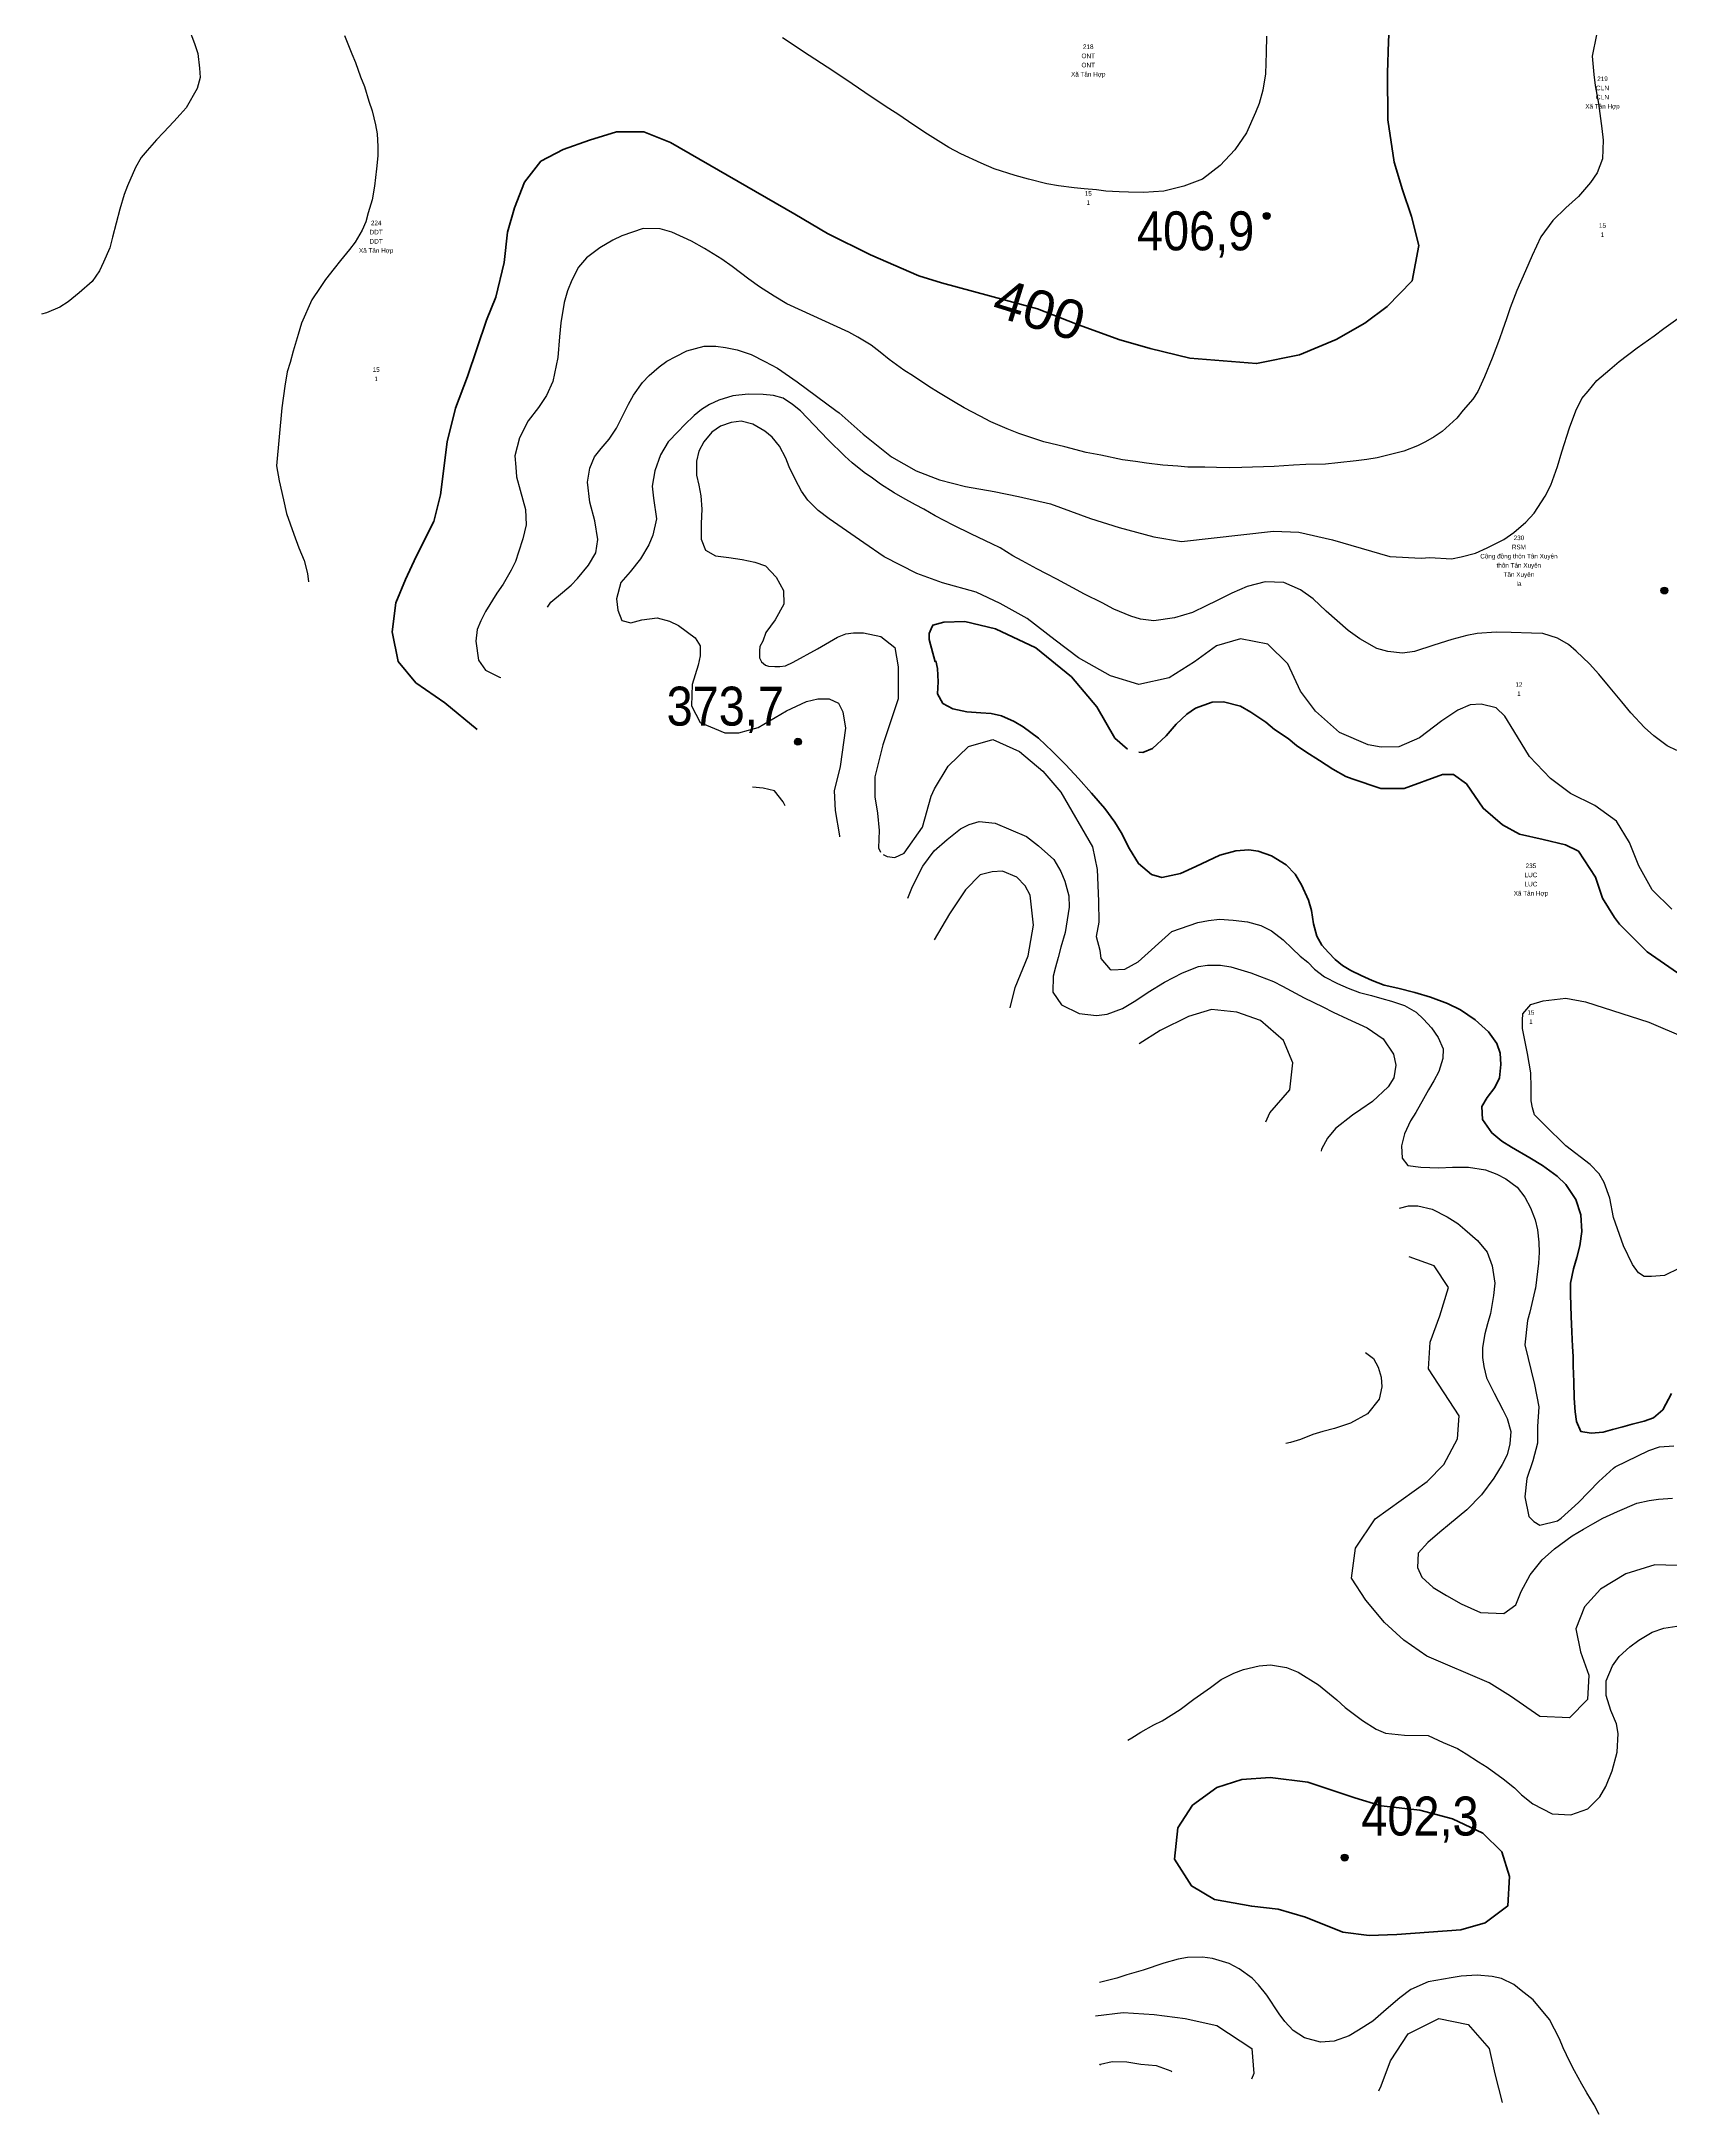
# Model space of a CAD drawing. Header units: metres. Extents: x 549268 to 556659, y 1838059 to 1844558.
# Drawn here: x 552086 to 552798, y 1839136 to 1840041 of the extents above; entities that cross this region are included whole.
import ezdxf
from ezdxf.enums import TextEntityAlignment as Align

# ---------------------------------------------------------------- set-up
doc = ezdxf.new("R2010")
doc.units = ezdxf.units.M
doc.header["$LTSCALE"] = 0.8
for name, color, linetype, lineweight in [('1', 7, 'Continuous', 25), ('2', 7, 'Continuous', 53), ('5', 7, 'Continuous', 13)]:
    doc.layers.add(name, color=color, linetype=linetype, lineweight=lineweight)
doc.layers.add('15', color=7, linetype='Continuous')
doc.layers.add('4', color=7, linetype='Continuous')

msp = doc.modelspace()

# ---------------------------------------------------------------- hatches: boundary and pattern name
at = {"layer": '5'}
for points in [[(552622.74, 1839964.68, 1), (552619.74, 1839964.68, 1)], [(552796.34, 1839801.22, 1), (552793.34, 1839801.22, 1)], [(552418.09, 1839735.27, 1), (552415.09, 1839735.27, 1)], [(552656.73, 1839248.41, 1), (552653.73, 1839248.41, 1)]]:
    msp.add_hatch(color=256, dxfattribs=at).paths.add_polyline_path(points)

# ---------------------------------------------------------------- linework, layer by layer
at = {"layer": '1'}
for points in [[(552767.01, 1840052.98), (552763.34, 1840034.37), (552763.96, 1840026.37), (552764.61, 1840021.63), (552766, 1840013.72), (552767.59, 1840002.84), (552768.16, 1839997.7), (552767.75, 1839989.59), (552765.43, 1839983.49), (552762.52, 1839979.26), (552757.34, 1839973.1), (552751.77, 1839968.19), (552746.14, 1839962.63), (552740.94, 1839955.56), (552737.16, 1839947.34), (552734.24, 1839940.77), (552730.38, 1839932.15), (552727.57, 1839924.56), (552725.88, 1839919.82), (552724.22, 1839914.83), (552722.82, 1839911.03), (552719.58, 1839902.61), (552716.32, 1839894.45), (552713.38, 1839888.14), (552711.14, 1839884.78), (552707, 1839879.9), (552704.26, 1839876.48), (552697.88, 1839870.57), (552694.37, 1839868.23), (552690.57, 1839866.12), (552687, 1839864.3), (552681.14, 1839861.97), (552669.49, 1839859.12), (552664.89, 1839858.36), (552660.27, 1839857.85), (552652.3, 1839856.97), (552646.9, 1839856.37), (552638.34, 1839856.21), (552632.91, 1839855.87), (552624.52, 1839855.34), (552610.39, 1839854.95), (552604.82, 1839854.73), (552599.34, 1839854.91), (552594.25, 1839855), (552586.83, 1839855.09), (552582.49, 1839855.52), (552575.81, 1839855.96), (552568.7, 1839856.74), (552563.93, 1839857.51), (552558.25, 1839858.32), (552548.81, 1839860.27), (552542.44, 1839861.39), (552533.05, 1839863.99), (552523.97, 1839866.12), (552513.04, 1839869.72), (552507.87, 1839871.76), (552500.77, 1839874.87), (552496.2, 1839877.36), (552489.18, 1839880.88), (552484.44, 1839883.74), (552477.91, 1839887.57), (552473.71, 1839890.23), (552466.98, 1839894.69), (552462.79, 1839897.35), (552456.42, 1839901.98), (552452.43, 1839905.19), (552448.58, 1839908.27), (552442.73, 1839911.79), (552438.85, 1839913.96), (552411.74, 1839926.33), (552406.17, 1839929.61), (552399.87, 1839933.73), (552395.07, 1839937.11), (552387.83, 1839942.68), (552383.32, 1839945.83), (552375.78, 1839950.46)], [(552150.41, 1840047.24), (552153.17, 1840039.87), (552154.56, 1840035.47), (552155.38, 1840029.19), (552155.58, 1840025.05), (552154.29, 1840020.22), (552149.49, 1840011.89), (552146.83, 1840008.87), (552144.17, 1840005.84), (552139.63, 1840001.05), (552136.6, 1839997.86), (552132.42, 1839993.24), (552129.91, 1839990.1), (552127.39, 1839985.79), (552123.84, 1839977.86), (552122.44, 1839974.06), (552120.55, 1839967.61), (552117.34, 1839955.42), (552116.16, 1839950.74), (552113.47, 1839944.46), (552111.67, 1839940.75), (552108.41, 1839936.1), (552102.73, 1839931.05), (552097.95, 1839927.14), (552094.3, 1839924.92), (552088.47, 1839922.33), (552086.33, 1839921.81)], [(552218.58, 1840043.43), (552221.8, 1840035.46), (552223.4, 1840031.61), (552225.65, 1840025.35), (552227.41, 1840021.12), (552229.29, 1840014.7), (552230.66, 1840010.56), (552232.11, 1840004.47), (552232.93, 1840000.53), (552233.15, 1839994.97), (552233.21, 1839990.94), (552232.66, 1839985.29), (552231.68, 1839977.64), (552230.65, 1839971.67), (552228.93, 1839966.02), (552227.93, 1839962.14), (552226.38, 1839958.45), (552223.32, 1839953.18), (552220.81, 1839950.04), (552216.92, 1839945.19), (552214.17, 1839941.76), (552210.29, 1839936.91), (552207.94, 1839933.4), (552204.37, 1839928.07), (552199.9, 1839917.82), (552198.36, 1839912.97), (552196.29, 1839905.72), (552194.89, 1839900.75), (552193.66, 1839896.59), (552192.65, 1839890.36), (552191.22, 1839880.97)], [(552621.13, 1840043.16), (552621.01, 1840035.99), (552620.75, 1840026.6), (552619.57, 1840019.57), (552617.88, 1840013.66), (552616.36, 1840009.73), (552612.38, 1840000.96), (552607.35, 1839993.52), (552600.95, 1839986.7), (552593.15, 1839980.77), (552585.04, 1839977.66), (552576.3, 1839975.53), (552571.79, 1839975.16), (552567.53, 1839974.83), (552560.88, 1839975), (552556.83, 1839975.21), (552550.94, 1839975.47), (552546.98, 1839976.07), (552541.47, 1839976.51), (552537.13, 1839976.94), (552530.27, 1839977.75), (552525.22, 1839978.75), (552517.2, 1839980.73), (552511.44, 1839982.3), (552502.27, 1839985.2), (552496.54, 1839987.69), (552487.63, 1839991.78), (552482.38, 1839994.58), (552473.16, 1840000.33), (552466.72, 1840004.56), (552460.67, 1840008.71), (552456.19, 1840011.59), (552449.88, 1840015.71), (552445.8, 1840018.51), (552437.5, 1840024.23), (552429.37, 1840029.58), (552421.52, 1840034.7), (552409.88, 1840042.39)], [(552375.78, 1839950.46), (552370.11, 1839953.6), (552361.6, 1839957.61), (552356.38, 1839958.99), (552349.07, 1839959.22), (552339.67, 1839955.97), (552335.84, 1839954.12), (552330.1, 1839950.76), (552324.22, 1839946.34), (552320.76, 1839942.32), (552317.87, 1839936.67), (552316.04, 1839932.04), (552314.52, 1839926.93), (552313.02, 1839918.06), (552312.53, 1839911.89), (552311.7, 1839902.95), (552309.6, 1839892.45), (552306.77, 1839886.28), (552303.31, 1839881.09), (552298.88, 1839875.27), (552295.02, 1839867.82), (552293.01, 1839860.06), (552293.43, 1839855.03), (552293.77, 1839850.78), (552295.31, 1839845.09), (552297.67, 1839836.64), (552297.89, 1839829.9), (552296.49, 1839823.77), (552294.65, 1839817.97), (552293.28, 1839813.92), (552291.36, 1839810.07), (552287.87, 1839803.96), (552285.19, 1839800.02), (552280.21, 1839792.06), (552278.18, 1839788.07), (552276.52, 1839784.24), (552275.92, 1839779.1), (552277.08, 1839770.91), (552280.16, 1839766.56), (552286.35, 1839763.47), (552286.84, 1839763.32)], [(552334.22, 1839867.33), (552337.33, 1839872.09), (552340.11, 1839877.6), (552342.68, 1839882.57), (552344.86, 1839886.45), (552348.66, 1839892.07), (552351.58, 1839895.12), (552355.98, 1839898.86), (552359.35, 1839901.31), (552363.29, 1839903.3), (552368.09, 1839905.78), (552375.66, 1839907.92), (552380.74, 1839907.83), (552384.96, 1839907.25), (552390.02, 1839906.25), (552396.1, 1839904.18), (552402.15, 1839901.21), (552407.68, 1839898.18), (552416.27, 1839892.23), (552433.15, 1839879.82), (552434.53, 1839878.8), (552445.02, 1839869.48), (552457.39, 1839859.58), (552468.16, 1839853.52), (552478.31, 1839849.6), (552489.66, 1839846.59), (552502.2, 1839844.48), (552512.81, 1839842.29), (552526.77, 1839839.05), (552544.31, 1839832.71), (552556.79, 1839828.79), (552571.89, 1839824.64), (552584.03, 1839822.62), (552624.21, 1839827.08), (552635.27, 1839826.63), (552649.88, 1839823.33), (552674.91, 1839816.13), (552688.72, 1839815.34), (552692.45, 1839815.61), (552701.91, 1839815.09), (552706.11, 1839815.94), (552712.31, 1839817.54), (552717.39, 1839819.79), (552724.79, 1839823.46), (552729.13, 1839826.54), (552734.36, 1839831.02), (552737.96, 1839834.93), (552742.74, 1839842.35), (552745.2, 1839847.17), (552748.2, 1839855.3), (552750.1, 1839861.76), (552753.36, 1839872.26), (552756.19, 1839879.59), (552758.85, 1839884.96), (552761.48, 1839888.24), (552765.4, 1839892.83), (552770.97, 1839897.74), (552775.15, 1839901.19), (552782.95, 1839907.12), (552790.43, 1839912.37), (552794.63, 1839915.56), (552800.66, 1839919.87)], [(552191.22, 1839880.97), (552188.94, 1839855.62), (552190.04, 1839849.11), (552192, 1839840.74), (552193.31, 1839834.77), (552196.5, 1839825.89), (552198.72, 1839819.89), (552201.03, 1839814.29), (552202.42, 1839808.72), (552202.91, 1839805.09)], [(552685.68, 1839774.68), (552680.57, 1839773.86), (552674.12, 1839774.58), (552669.3, 1839775.87), (552661.93, 1839780.13), (552656.71, 1839783.84), (552647.21, 1839792.16), (552641.54, 1839797.65), (552636.03, 1839801.59), (552628.67, 1839804.68), (552620.56, 1839805.09), (552612.73, 1839802.93), (552606.02, 1839800.11), (552599.37, 1839796.78), (552594.8, 1839794.58), (552588.88, 1839791.59), (552580.94, 1839789.28), (552571.98, 1839788.04), (552566.18, 1839788.7), (552561.87, 1839790.05), (552554.51, 1839793.14), (552549.4, 1839795.82), (552541.69, 1839799.66), (552536.59, 1839802.35), (552529.54, 1839806.12), (552525.11, 1839808.5), (552520.83, 1839810.76), (552514.47, 1839814.22), (552510.33, 1839816.36), (552504.88, 1839819.79), (552501.17, 1839821.6), (552492.38, 1839825.83), (552484.28, 1839829.75), (552476.54, 1839833.84), (552471.55, 1839836.67), (552467.95, 1839838.62), (552462.42, 1839841.65), (552458.54, 1839843.82), (552452.66, 1839847.6), (552449.12, 1839850.2), (552445.47, 1839852.66), (552440.19, 1839856.89), (552437, 1839859.92), (552429.69, 1839867.18), (552423.68, 1839873.41), (552417.66, 1839879.64), (552414.23, 1839882.38), (552410.15, 1839885.18), (552405.87, 1839886.27), (552401.39, 1839886.82), (552394.88, 1839886.88), (552388.2, 1839886.15), (552382.03, 1839884.3), (552377.94, 1839882.42), (552374.55, 1839880.22), (552371.32, 1839877.66), (552367.09, 1839873.55), (552364.29, 1839870.64), (552359.97, 1839866.13), (552356.57, 1839860.42), (552354.08, 1839853.52), (552352.87, 1839846.75), (552353.58, 1839841.5), (552354.83, 1839832.53), (552353.28, 1839825.34), (552351.53, 1839821.11), (552347.9, 1839815.12), (552343.33, 1839809.42), (552339.3, 1839804.68), (552337.35, 1839797.57), (552337.89, 1839792.69), (552339.68, 1839788.21), (552343.7, 1839787.09), (552348.5, 1839788.4), (552355.16, 1839789.39), (552360.52, 1839787.9), (552364.37, 1839785.98), (552371.74, 1839780.55), (552373.93, 1839777.15), (552373.9, 1839772.73), (552373.04, 1839768.73), (552370.46, 1839760.25), (552370.05, 1839750.97), (552373.84, 1839743.72), (552384.72, 1839739.09), (552390.73, 1839739.09), (552399.16, 1839741.51), (552411.61, 1839748.69), (552420.31, 1839752.86), (552425.22, 1839753.99), (552430.14, 1839753.99), (552434.29, 1839752.1), (552436.18, 1839748.32), (552437.32, 1839741.13), (552435.05, 1839724.48), (552432.4, 1839713.89), (552432.78, 1839705.19), (552434.67, 1839694.22), (552434.67, 1839693.8)], [(552671.22, 1839732.82), (552665.57, 1839733.88), (552653.06, 1839739.23), (552642.57, 1839748.55), (552636.03, 1839757.28), (552630.43, 1839769.22), (552621.7, 1839777.84), (552609.79, 1839780.14), (552599.24, 1839777.16), (552589.66, 1839770.13), (552578.65, 1839763.08), (552565.37, 1839760.18), (552553.03, 1839763.99), (552539.07, 1839771.9), (552528.89, 1839779.57), (552516.69, 1839789.1), (552504.84, 1839795.55), (552494.32, 1839800.47), (552479.62, 1839804.54), (552468.41, 1839808.6), (552454.25, 1839815.97), (552445.41, 1839822.11), (552430.26, 1839832.52), (552425.44, 1839836.15), (552420.9, 1839840.72), (552418.14, 1839844.58), (552415.52, 1839849.49), (552412.81, 1839855.17), (552411.36, 1839858.92), (552408.56, 1839864.2), (552405.4, 1839868.14), (552402.12, 1839870.77), (552396.84, 1839873.83), (552391.76, 1839875.09), (552387.39, 1839874.61), (552382.76, 1839872.93), (552379.02, 1839870.31), (552375.45, 1839866.15), (552373.3, 1839862.01), (552372.35, 1839857.61), (552372.23, 1839851.62), (552373.37, 1839847.19), (552374.14, 1839842.59), (552374.65, 1839836.79), (552374.3, 1839830.51), (552374.4, 1839823.63), (552376.23, 1839818.89), (552380.54, 1839816.37), (552386.47, 1839815.6), (552392.16, 1839814.79), (552397.75, 1839813.59), (552402.35, 1839812.01), (552407.05, 1839807.07), (552410.3, 1839801.18), (552410.44, 1839795.22), (552406.63, 1839788.43), (552402.62, 1839782.91), (552401.23, 1839779.17), (552400.01, 1839776.81), (552399.84, 1839774.98), (552399.84, 1839773.33), (552399.84, 1839771.85), (552400.71, 1839770.11), (552402.44, 1839768.71), (552403.66, 1839768.28), (552406.53, 1839768.1), (552408.61, 1839768.1), (552411.22, 1839768.45), (552414.52, 1839770.02), (552425.12, 1839775.77), (552433.81, 1839780.91), (552437.54, 1839782.3), (552440.85, 1839782.83), (552445.26, 1839782.74), (552452.82, 1839781.23), (552458.87, 1839776.31), (552460.38, 1839767.99), (552460.38, 1839753.99), (552453.57, 1839733.94), (552450.17, 1839719.94), (552450.17, 1839711.24), (552451.31, 1839704.05), (552452.06, 1839696.49), (552451.68, 1839688.92), (552452.57, 1839687.14)], [(552307.19, 1839793.92), (552308.77, 1839796.12), (552313.77, 1839800.31), (552317.57, 1839803.59), (552320.37, 1839806.5), (552325.2, 1839812.23), (552328.37, 1839817.65), (552329.29, 1839823.48), (552327.87, 1839831.64), (552325.68, 1839839.73), (552324.72, 1839848.46), (552325.73, 1839854.69), (552327.79, 1839859.6), (552330.64, 1839863.16), (552334.22, 1839867.33)], [(552800.22, 1839731.37), (552796.08, 1839733.51), (552790.15, 1839737.8), (552786.1, 1839741.52), (552780.19, 1839747.89), (552776.29, 1839752.66), (552770.44, 1839759.69), (552766.25, 1839764.69), (552762.11, 1839769.18), (552756.29, 1839774.78), (552752.98, 1839777.67), (552748.13, 1839780.39), (552741.8, 1839782.42), (552736.83, 1839782.65), (552727.95, 1839782.97), (552721.44, 1839783.04), (552713.04, 1839782.5), (552708.59, 1839781.62), (552702.02, 1839779.86), (552694.22, 1839777.44), (552685.68, 1839774.68)], [(552798.02, 1839662.2), (552789.43, 1839670.7), (552783.74, 1839681.08), (552779.62, 1839691.37), (552773.94, 1839700.58), (552764.49, 1839707.44), (552753.8, 1839712.72), (552745.05, 1839719.27), (552735.95, 1839728.88), (552729.04, 1839740.03), (552725.19, 1839746.48), (552721.33, 1839750.09), (552714.91, 1839751.63), (552710.02, 1839751.38), (552704.63, 1839749.06), (552697.69, 1839744.42), (552687.92, 1839736.94), (552678.93, 1839733.07), (552671.22, 1839732.82)], [(552453.73, 1839686.13), (552455.46, 1839685.14), (552458.87, 1839684.76), (552463.02, 1839686.65), (552470.96, 1839698), (552474.81, 1839711.58), (552476.26, 1839714.66), (552482.15, 1839724.64), (552491.05, 1839733.14), (552501.71, 1839736.27), (552513.31, 1839730.95), (552523.46, 1839722.36), (552531.34, 1839713.27), (552545.13, 1839689.41), (552547.21, 1839679.54), (552547.58, 1839669.22), (552547.86, 1839665.49)], [(552410.99, 1839707.28), (552410.1, 1839708.97), (552406.32, 1839713.89), (552401.4, 1839715.02), (552396.76, 1839715.38)], [(552464.54, 1839667.02), (552466.65, 1839672.13), (552471.14, 1839680.95), (552476, 1839687.6), (552481.69, 1839692.65), (552487.55, 1839697.32), (552491.37, 1839699.18), (552495.66, 1839700.43), (552502.62, 1839699.77), (552516.41, 1839693.87), (552521.66, 1839689.9), (552528.31, 1839683.87), (552531.35, 1839678.61), (552533.12, 1839674.38), (552534.86, 1839668.07), (552535.02, 1839663.02), (552533.24, 1839652.03), (552531.35, 1839645.58), (552530.15, 1839641.15), (552529.06, 1839636.87), (552528.06, 1839632.99), (552527.79, 1839625.94), (552531.64, 1839620.51), (552539.35, 1839616.67), (552546.85, 1839615.81), (552551.59, 1839616.46), (552558.22, 1839618.88), (552564.08, 1839622.39), (552569.53, 1839625.98), (552576.59, 1839630.4), (552584.48, 1839634.39), (552591.44, 1839637.24), (552595.41, 1839637.8), (552601.01, 1839637.77), (552605.63, 1839637.11), (552614.25, 1839634.42), (552618.05, 1839633.01), (552624.16, 1839630.7), (552628.15, 1839628.66), (552637.57, 1839623.46), (552645.68, 1839619.54), (552650.21, 1839617.31), (552656.52, 1839614.36), (552665.14, 1839610.5), (552672.04, 1839605.67), (552676.55, 1839599.01), (552677.6, 1839594.18), (552676.65, 1839588.62), (552674.22, 1839584.71), (552667.39, 1839578.23), (552662.31, 1839574.81), (552658.68, 1839572.33), (552651.25, 1839566.57), (552647.82, 1839562.29), (552645.1, 1839557.44), (552644.97, 1839556.58)], [(552509.21, 1839619.23), (552511.35, 1839628.02), (552517.07, 1839641.86), (552519.34, 1839655.2), (552518.01, 1839668.39), (552515.82, 1839672.4), (552512.09, 1839676.15), (552505.95, 1839678.83), (552501.41, 1839678.56), (552496.07, 1839677.22), (552489.77, 1839670.69), (552482.78, 1839660.2), (552476.1, 1839648.83)], [(552547.86, 1839665.49), (552547.95, 1839656.56), (552546.84, 1839650.22), (552548.4, 1839644.31), (552548.8, 1839640.73), (552552.84, 1839635.86), (552553.64, 1839635.69), (552559.29, 1839636.06), (552565.04, 1839639.16), (552579.76, 1839652.4), (552591.09, 1839656.39), (552595.78, 1839657.29), (552600.64, 1839657.83), (552606.64, 1839657.45), (552612.8, 1839656.71), (552618.68, 1839655.03), (552623.34, 1839652.69), (552628.42, 1839648.85), (552632.34, 1839645.01), (552635.8, 1839641.77), (552639.21, 1839639.04), (552642.13, 1839635.99), (552646.5, 1839632.72), (552652.13, 1839629.85), (552656.76, 1839627.77), (552661.76, 1839625.86), (552666.95, 1839624.49), (552671.5, 1839623.18), (552675.76, 1839622.1), (552681.41, 1839620.13), (552686.52, 1839617.2), (552689.7, 1839614.18), (552693.22, 1839610.43), (552696.14, 1839606.22), (552698.24, 1839601.28), (552698.07, 1839596.99), (552696.36, 1839591.36), (552694.22, 1839587.24), (552691.8, 1839583.35), (552689.64, 1839579.49), (552686.28, 1839573.56), (552683.98, 1839569.81), (552681.36, 1839564.21), (552679.99, 1839559.01), (552680.32, 1839553.62), (552682.88, 1839550.4), (552688.53, 1839549.6), (552696.32, 1839549.42), (552702.37, 1839549.7), (552709.36, 1839549.7), (552716.75, 1839548.44), (552721.74, 1839546.53), (552725.58, 1839544.62), (552730.52, 1839540.9), (552733.84, 1839536.6), (552736.31, 1839531.83), (552738.43, 1839526.62), (552739.42, 1839522.33), (552740.01, 1839516.96), (552740.12, 1839512.44), (552739.86, 1839507.76), (552738.51, 1839496.92), (552738.34, 1839495.85), (552736.15, 1839486.42), (552735.13, 1839482.8), (552733.85, 1839472.17), (552738.11, 1839454.77), (552739.96, 1839445.13), (552739.37, 1839436.51), (552739.39, 1839429.26), (552737.4, 1839421.53), (552734.76, 1839413.85), (552733.96, 1839405.86), (552735.7, 1839397.25), (552737.89, 1839395.03), (552740.39, 1839393.49), (552748.21, 1839395.4), (552749.77, 1839396.48), (552757.31, 1839403.28), (552766.26, 1839412.43), (552772.61, 1839418.32), (552773.28, 1839418.87), (552788.07, 1839425.96), (552792.7, 1839427.64), (552798.9, 1839428.07)], [(552620.89, 1839569.42), (552622.62, 1839573.28), (552631.35, 1839583.32), (552632.62, 1839595.12), (552632.62, 1839595.12), (552628.56, 1839604.9), (552618.52, 1839613.63), (552608.14, 1839617.27), (552597.14, 1839618.38), (552587.1, 1839615.45), (552574.71, 1839609.28), (552565.51, 1839603.51)], [(552801.43, 1839505.53), (552794.9, 1839502.34), (552789.25, 1839501.99), (552786.07, 1839501.99), (552783.59, 1839503.58), (552780.95, 1839507.13), (552776.97, 1839515.38), (552772.67, 1839527.74), (552771.06, 1839536.18), (552768.58, 1839542.91), (552766.29, 1839546.8), (552762.47, 1839550.84), (552751.74, 1839558.9), (552742.61, 1839568.04), (552738.14, 1839572.42), (552737.26, 1839575.5), (552736.67, 1839578.58), (552736.67, 1839581.23), (552736.67, 1839584.45), (552736.53, 1839590.76), (552735.09, 1839599.2), (552732.87, 1839610.13), (552732.87, 1839613.8), (552733.02, 1839616.59), (552734.77, 1839618.64), (552736.53, 1839620.55), (552741.94, 1839622.16), (552751.74, 1839623.37), (552760.33, 1839621.76), (552788.07, 1839612.87), (552804.1, 1839606.04)], [(552679.22, 1839531.74), (552683.19, 1839532.76), (552687.22, 1839532.82), (552693.5, 1839531.3), (552699.98, 1839527.98), (552704.71, 1839525.12), (552707.74, 1839522.46), (552713.22, 1839517.6), (552717.41, 1839512.6), (552719.63, 1839506.6), (552720.85, 1839499.06), (552720.27, 1839493.67), (552718.92, 1839485.85), (552717.61, 1839481.28), (552716.4, 1839476.86), (552715.48, 1839471.03), (552715.45, 1839466.61), (552716.02, 1839462.64), (552717.21, 1839457.7), (552720.55, 1839451.04), (552724.34, 1839443.78), (552726.19, 1839439.96), (552727.72, 1839434.27), (552727.41, 1839428.91)], [(552691.26, 1839412.52), (552698.59, 1839419.94), (552704.48, 1839431.08), (552705.3, 1839441.15), (552691.88, 1839461.68), (552692.54, 1839473.28), (552696.83, 1839484.77), (552700.64, 1839497.11), (552694.27, 1839506.63), (552683.48, 1839510.51)], [(552664.33, 1839468.71), (552667.77, 1839466.17), (552669.88, 1839462.37), (552671.13, 1839458.08), (552671.47, 1839453.83), (552670.38, 1839448.38), (552665.23, 1839441.96), (552657.75, 1839437.88), (552650.84, 1839435.69), (552645.78, 1839434.35), (552641.38, 1839432.96), (552635.9, 1839430.79), (552631.61, 1839429.54), (552629.5, 1839429.12)], [(552727.41, 1839428.91), (552726.12, 1839424.08), (552723.97, 1839419.94), (552720.34, 1839413.95), (552715.02, 1839406.73), (552708.59, 1839400.17), (552700.96, 1839393.87), (552696.79, 1839390.42), (552691.56, 1839385.94), (552687.27, 1839381.18), (552687.04, 1839375.04), (552688.95, 1839370.7), (552693.85, 1839366.3), (552699.7, 1839362.78), (552706.09, 1839359.06), (552714.57, 1839355.31), (552724.76, 1839354.87), (552729.94, 1839358.7), (552732.28, 1839364.55), (552736.17, 1839371.74), (552741.43, 1839378.3), (552746.89, 1839383.06), (552754.58, 1839388.85), (552759.46, 1839391.73), (552763.63, 1839394.01), (552767.92, 1839396.43), (552774.34, 1839399.48), (552782.8, 1839403.01), (552788.25, 1839404.26), (552792.22, 1839404.83), (552798.42, 1839405.25)], [(552805.19, 1839375.69), (552790.63, 1839376.15), (552777.98, 1839372.28), (552766.95, 1839365.49), (552759.9, 1839357.84), (552756.17, 1839348.23), (552758.19, 1839338.22), (552761.91, 1839328.01), (552761.29, 1839317.32), (552753.36, 1839309.44), (552740.47, 1839309.96), (552727.71, 1839318.77), (552718.38, 1839324.6), (552691.17, 1839336.34), (552681.08, 1839343.25), (552672.57, 1839350.98), (552664.5, 1839360.71), (552658.24, 1839370.38), (552660.04, 1839383.4), (552668.59, 1839396.14), (552691.26, 1839412.52)], [(552560.54, 1839299.62), (552562.31, 1839300.7), (552566.34, 1839303.09), (552571.97, 1839306.31), (552575.54, 1839308.14), (552583.45, 1839313.04), (552589.34, 1839317.46), (552596.71, 1839322.56), (552601.39, 1839326.07), (552606.93, 1839328.89), (552611.05, 1839330.52), (552617.9, 1839332.05), (552622.93, 1839332.47), (552629.81, 1839331.41), (552634.97, 1839329.38), (552643.79, 1839323.72), (552651.78, 1839317.31), (552655.4, 1839313.94), (552663.05, 1839308.28), (552669.07, 1839304.39), (552673.15, 1839302.76), (552681.31, 1839301.84), (552691.73, 1839301.69), (552698.18, 1839298.62), (552704.46, 1839295.94), (552708.23, 1839293.62), (552713.68, 1839290.19), (552717.45, 1839287.87), (552724.38, 1839282.78), (552729.37, 1839278.78), (552732.42, 1839275.86), (552737.42, 1839271.86), (552745.84, 1839267.46), (552753.94, 1839267.05), (552761.46, 1839269.7), (552766.6, 1839274.95), (552769.23, 1839279.4), (552771.98, 1839286.33), (552774.21, 1839294.38), (552774.62, 1839302.49), (552773.88, 1839306.83), (552771.43, 1839312.54), (552769.41, 1839319.08), (552769.48, 1839325.59), (552772.14, 1839332.13), (552775.08, 1839336.1), (552779.68, 1839340.37), (552783.65, 1839343.28), (552789.51, 1839346.79), (552794.65, 1839348.53), (552800.28, 1839349.4)], [(552609.18, 1839199.87), (552604.9, 1839202.13), (552597.62, 1839204.45), (552593.14, 1839204.99), (552586.66, 1839204.8), (552582.57, 1839204.09), (552576.26, 1839202.35), (552567.24, 1839199.28), (552560.18, 1839197.2), (552555.78, 1839195.81), (552549.33, 1839194.18), (552548.17, 1839193.98)], [(552766.3, 1839136.3), (552764.1, 1839140.58), (552760.94, 1839145.7), (552758.83, 1839149.5), (552755.58, 1839155.38), (552753.58, 1839159.32), (552750.7, 1839165.38), (552748.97, 1839169.35), (552744.66, 1839177.72), (552737.48, 1839186.29), (552732.34, 1839190.41), (552729.06, 1839193.04), (552723.7, 1839195.7), (552719.7, 1839196.56), (552713.13, 1839197.14), (552706.17, 1839196.63), (552701.68, 1839196.01), (552691.74, 1839194.13), (552684.18, 1839190.83), (552679.37, 1839187.18), (552673.43, 1839182.1), (552667.49, 1839177.02), (552661.29, 1839173.09), (552657.26, 1839170.7), (552650.63, 1839168.28), (552644.69, 1839167.88), (552637.73, 1839169.72), (552632.82, 1839172.95), (552629.14, 1839176.83), (552626.69, 1839180.21), (552621.24, 1839188.32), (552617.62, 1839192.86), (552614.83, 1839195.81), (552609.18, 1839199.87)], [(552546.46, 1839179.37), (552558.56, 1839180.83), (552572.12, 1839180.01), (552585.65, 1839178.27), (552599.47, 1839175.14), (552614.71, 1839165.05), (552615.65, 1839154.27), (552614.65, 1839151.75)], [(552670.22, 1839146.59), (552671.18, 1839148.79), (552675.28, 1839159.73), (552683.04, 1839171.48), (552696.29, 1839178.13), (552696.29, 1839178.13), (552709.14, 1839175.54), (552718.32, 1839165.16), (552720.86, 1839154.05), (552724.07, 1839141.59)], [(552548.33, 1839157.91), (552548.61, 1839158.21), (552553.81, 1839159.43), (552560.2, 1839159.23), (552566.28, 1839158.34), (552572.99, 1839157.64), (552579.36, 1839155.35), (552579.74, 1839154.99)]]:
    msp.add_lwpolyline(points, dxfattribs=at)
at = {"layer": '2'}
for points in [[(552263.49, 1839866.04), (552267.15, 1839880.83), (552272.36, 1839894.62), (552280.63, 1839919.24), (552284.7, 1839929.28), (552288.34, 1839944.32), (552289.84, 1839957.57), (552292.8, 1839968.26), (552297.27, 1839979.38), (552304.4, 1839988.59), (552314.07, 1839993.68), (552325.53, 1839997.8), (552337.44, 1840001.33), (552349.36, 1840001.36), (552361.01, 1839996.69), (552415.27, 1839965.42), (552429.54, 1839957.03), (552448.19, 1839947.7), (552469.29, 1839938.52), (552479.21, 1839935.48), (552521.15, 1839924.07), (552537.93, 1839917.65), (552556.7, 1839910.79), (552570.34, 1839906.87), (552587.66, 1839902.58), (552616.8, 1839900.25), (552635.54, 1839904.14), (552651.52, 1839910.71), (552664.06, 1839917.93), (552673.76, 1839925.1), (552684.68, 1839936.41), (552687.63, 1839951.77), (552684.42, 1839964.36), (552680.53, 1839976.11), (552676.86, 1839988.14), (552674.16, 1840006.62), (552673.96, 1840027.06), (552674.38, 1840040.71), (552675.18, 1840054.53)], [(552276.48, 1839740.57), (552262.41, 1839752.19), (552249.78, 1839760.89), (552242.13, 1839770.28), (552239.4, 1839783.18), (552241.11, 1839795.81), (552245.29, 1839805.99), (552249.87, 1839816.08), (552249.87, 1839816.08), (552257.63, 1839831.32), (552260.61, 1839842.92), (552263.49, 1839866.04)], [(552476.42, 1839770.11), (552473.82, 1839779.88), (552473.82, 1839782.49), (552474.79, 1839784.45), (552475.44, 1839786.07), (552480.33, 1839787.38), (552489.44, 1839787.7), (552502.79, 1839784.45), (552520.37, 1839776.3), (552535.99, 1839763.6), (552547.06, 1839750.56), (552554.87, 1839736.88), (552560.41, 1839731.99)], [(552639.5, 1839666.2), (552636.42, 1839672.88), (552633.57, 1839677.51), (552629.75, 1839681.51), (552623.33, 1839685.49), (552617.5, 1839687.58), (552613.42, 1839688.04), (552607.74, 1839687.67), (552600.8, 1839685.74), (552590.29, 1839680.81), (552583.6, 1839677.73), (552575.46, 1839676.05), (552570.9, 1839677.37), (552565.31, 1839682.09), (552561.34, 1839688.54), (552557.7, 1839695.69), (552554.99, 1839700.2), (552550.57, 1839706.09), (552544.75, 1839712.86), (552539.1, 1839719.26), (552533.51, 1839725.15), (552527.67, 1839731.01), (552521.56, 1839736.84), (552514.91, 1839741.7), (552511, 1839744.13), (552505.41, 1839746.5), (552500.87, 1839747.56), (552496.42, 1839747.85), (552490.25, 1839748.34), (552484.26, 1839749.63), (552479.83, 1839752.01), (552477.55, 1839756.18), (552477.76, 1839761.4), (552477.51, 1839767.23), (552476.75, 1839770.6)], [(552565.36, 1839730.71), (552567.12, 1839730.54), (552571.35, 1839732.3), (552577.38, 1839737.78), (552581.75, 1839742.94), (552586.35, 1839747.22), (552590.1, 1839749.85), (552597.35, 1839752.47), (552602.41, 1839752.63), (552609.77, 1839750.71), (552614.34, 1839748.22), (552620.81, 1839743.73), (552624.66, 1839740.65), (552630.57, 1839736.62), (552634.28, 1839733.64), (552638.36, 1839730.84), (552644.24, 1839727.07), (552650.12, 1839723.29), (552655.79, 1839720.15), (552658.57, 1839719.14), (552670.97, 1839714.93), (552681.19, 1839714.93), (552697.91, 1839720.9), (552702.74, 1839720.9), (552708.38, 1839716.87), (552715.68, 1839706.27), (552724.17, 1839699.05), (552731.62, 1839694.92), (552741.9, 1839692.6), (552751.66, 1839690.28), (552757.32, 1839687.45), (552764.77, 1839676.11), (552767.86, 1839667.08), (552773, 1839658.58), (552775.22, 1839655.62), (552787.3, 1839643.53), (552808.12, 1839629.15)], [(552797.95, 1839450.85), (552794.17, 1839443.8), (552790.14, 1839440.24), (552786, 1839438.87), (552780.69, 1839437.51), (552776.66, 1839436.28), (552772.24, 1839435.14), (552768.07, 1839434.03), (552762.79, 1839433.58), (552758.42, 1839434.27), (552756.51, 1839438.61), (552755.91, 1839442.84), (552755.38, 1839448.89), (552755.24, 1839456.03), (552754.99, 1839463.03), (552754.94, 1839467.05), (552754.71, 1839471.45), (552754.41, 1839477.79), (552754.18, 1839484.53), (552753.91, 1839494.12), (552753.88, 1839499.06), (552755.15, 1839505.31), (552756.55, 1839510.28), (552757.95, 1839515.25), (552758.82, 1839521.58), (552758.28, 1839528.81), (552756.23, 1839535.6), (552751.87, 1839542.15), (552747.96, 1839545.75), (552741.6, 1839550.38), (552736.03, 1839553.67), (552728.1, 1839558.39), (552723.91, 1839561.05), (552719.49, 1839564.59), (552715.47, 1839570.39), (552715.1, 1839576.07), (552717.53, 1839579.98), (552720.82, 1839584.38), (552722.82, 1839588.63), (552723.48, 1839594.42), (552723.2, 1839599.34), (552721.69, 1839603.59), (552718.01, 1839608.65), (552712.22, 1839613.99), (552705.78, 1839618.22), (552700.12, 1839621.11), (552692.68, 1839623.8), (552685.83, 1839625.78), (552678.46, 1839627.7), (552672.47, 1839628.99), (552667.3, 1839631.02), (552662.51, 1839633.23), (552657.97, 1839635.46), (552654.34, 1839637.66), (552651.06, 1839640.29), (552648.13, 1839643.35), (552645.3, 1839646.55), (552643.05, 1839650.46), (552641.68, 1839655.78), (552640.78, 1839661.66), (552639.5, 1839666.2)]]:
    msp.add_lwpolyline(points, dxfattribs=at)
msp.add_lwpolyline([(552671.2, 1839271.04), (552659.68, 1839274.42), (552639.1, 1839281.33), (552622.8, 1839283.41), (552610.35, 1839282.41), (552599.46, 1839279), (552588.8, 1839271.21), (552582.37, 1839261.43), (552580.92, 1839247.67), (552588.43, 1839236.07), (552598.41, 1839230.18), (552614.67, 1839227.2), (552626.22, 1839225.89), (552638.13, 1839222.42), (552654.39, 1839215.94), (552665.97, 1839214.37), (552677.97, 1839214.8), (552705.97, 1839216.87), (552716.64, 1839220), (552726.45, 1839227.31), (552727.21, 1839240.22), (552723.83, 1839250.85), (552715.53, 1839259.13), (552702.28, 1839265.3), (552688.12, 1839269.16)], close=True, dxfattribs=at)
at = {"layer": '5', "lineweight": 25}
for centre in [(552621.24, 1839964.68), (552794.84, 1839801.22), (552416.59, 1839735.27), (552655.23, 1839248.41)]:
    msp.add_circle(centre, 1.5, dxfattribs=at)

# ---------------------------------------------------------------- texts
at = {"layer": '15'}
for s, width, p in [('ONT', 1.05, (552543.32, 1840033.5)), ('ONT', 1.05, (552543.32, 1840029.5)), ('219', 0.95, (552767.81, 1840023.5)), ('CLN', 1.1, (552767.81, 1840019.5)), ('CLN', 1.1, (552767.81, 1840015.5)), ('15', 0.95, (552543.32, 1839973.5)), ('1', 0.75, (552543.32, 1839969.5)), ('224', 0.95, (552232.46, 1839960.61)), ('15', 0.95, (552767.81, 1839959.5)), ('DDT', 1.05, (552232.45, 1839956.61)), ('DDT', 1.05, (552232.45, 1839952.61)), ('1', 0.75, (552767.81, 1839955.5)), ('15', 0.95, (552232.46, 1839896.61)), ('1', 0.75, (552232.46, 1839892.61)), ('230', 0.95, (552731.32, 1839823.22)), ('RSM', 0.9, (552731.32, 1839819.22)), ('thôn Tân Xuyên', 0.95, (552731.32, 1839811.22)), ('Tân Xuyên', 0.95, (552731.32, 1839807.22)), ('12', 0.9, (552731.32, 1839759.22)), ('1', 0.75, (552731.32, 1839755.22)), ('235', 0.95, (552736.56, 1839680.14)), ('LUC', 1.05, (552736.56, 1839676.14)), ('LUC', 1.05, (552736.56, 1839672.14)), ('15', 0.95, (552736.56, 1839616.14)), ('1', 0.75, (552736.56, 1839612.14))]:
    msp.add_text(s, height=2, dxfattribs=dict(at, width=width)).set_placement(p, align=Align.CENTER)
for s, p in [('218', (552543.32, 1840037.5)), ('Xã Tân Hợp', (552543.32, 1840025.5)), ('Xã Tân Hợp', (552767.81, 1840011.5)), ('Xã Tân Hợp', (552232.46, 1839948.61)), ('Cộng đồng thôn Tân Xuyên', (552731.32, 1839815.22)), ('Ia', (552731.32, 1839803.22)), ('Xã Tân Hợp', (552736.56, 1839668.14))]:
    msp.add_text(s, height=2, dxfattribs=at).set_placement(p, align=Align.CENTER)
at = {"layer": '4', "width": 1.05}
msp.add_text('400', height=17, rotation=342.785, dxfattribs=at).set_placement((552519.49, 1839915.63), align=Align.CENTER)
at = {"layer": '5', "width": 0.9}
for s, p in [('406,9', (552564.58, 1839949.67)), ('373,7', (552359.25, 1839742.3)), ('402,3', (552662.52, 1839258.03))]:
    msp.add_text(s, height=17, dxfattribs=at).set_placement(p)

doc.saveas('drawing.dxf')
